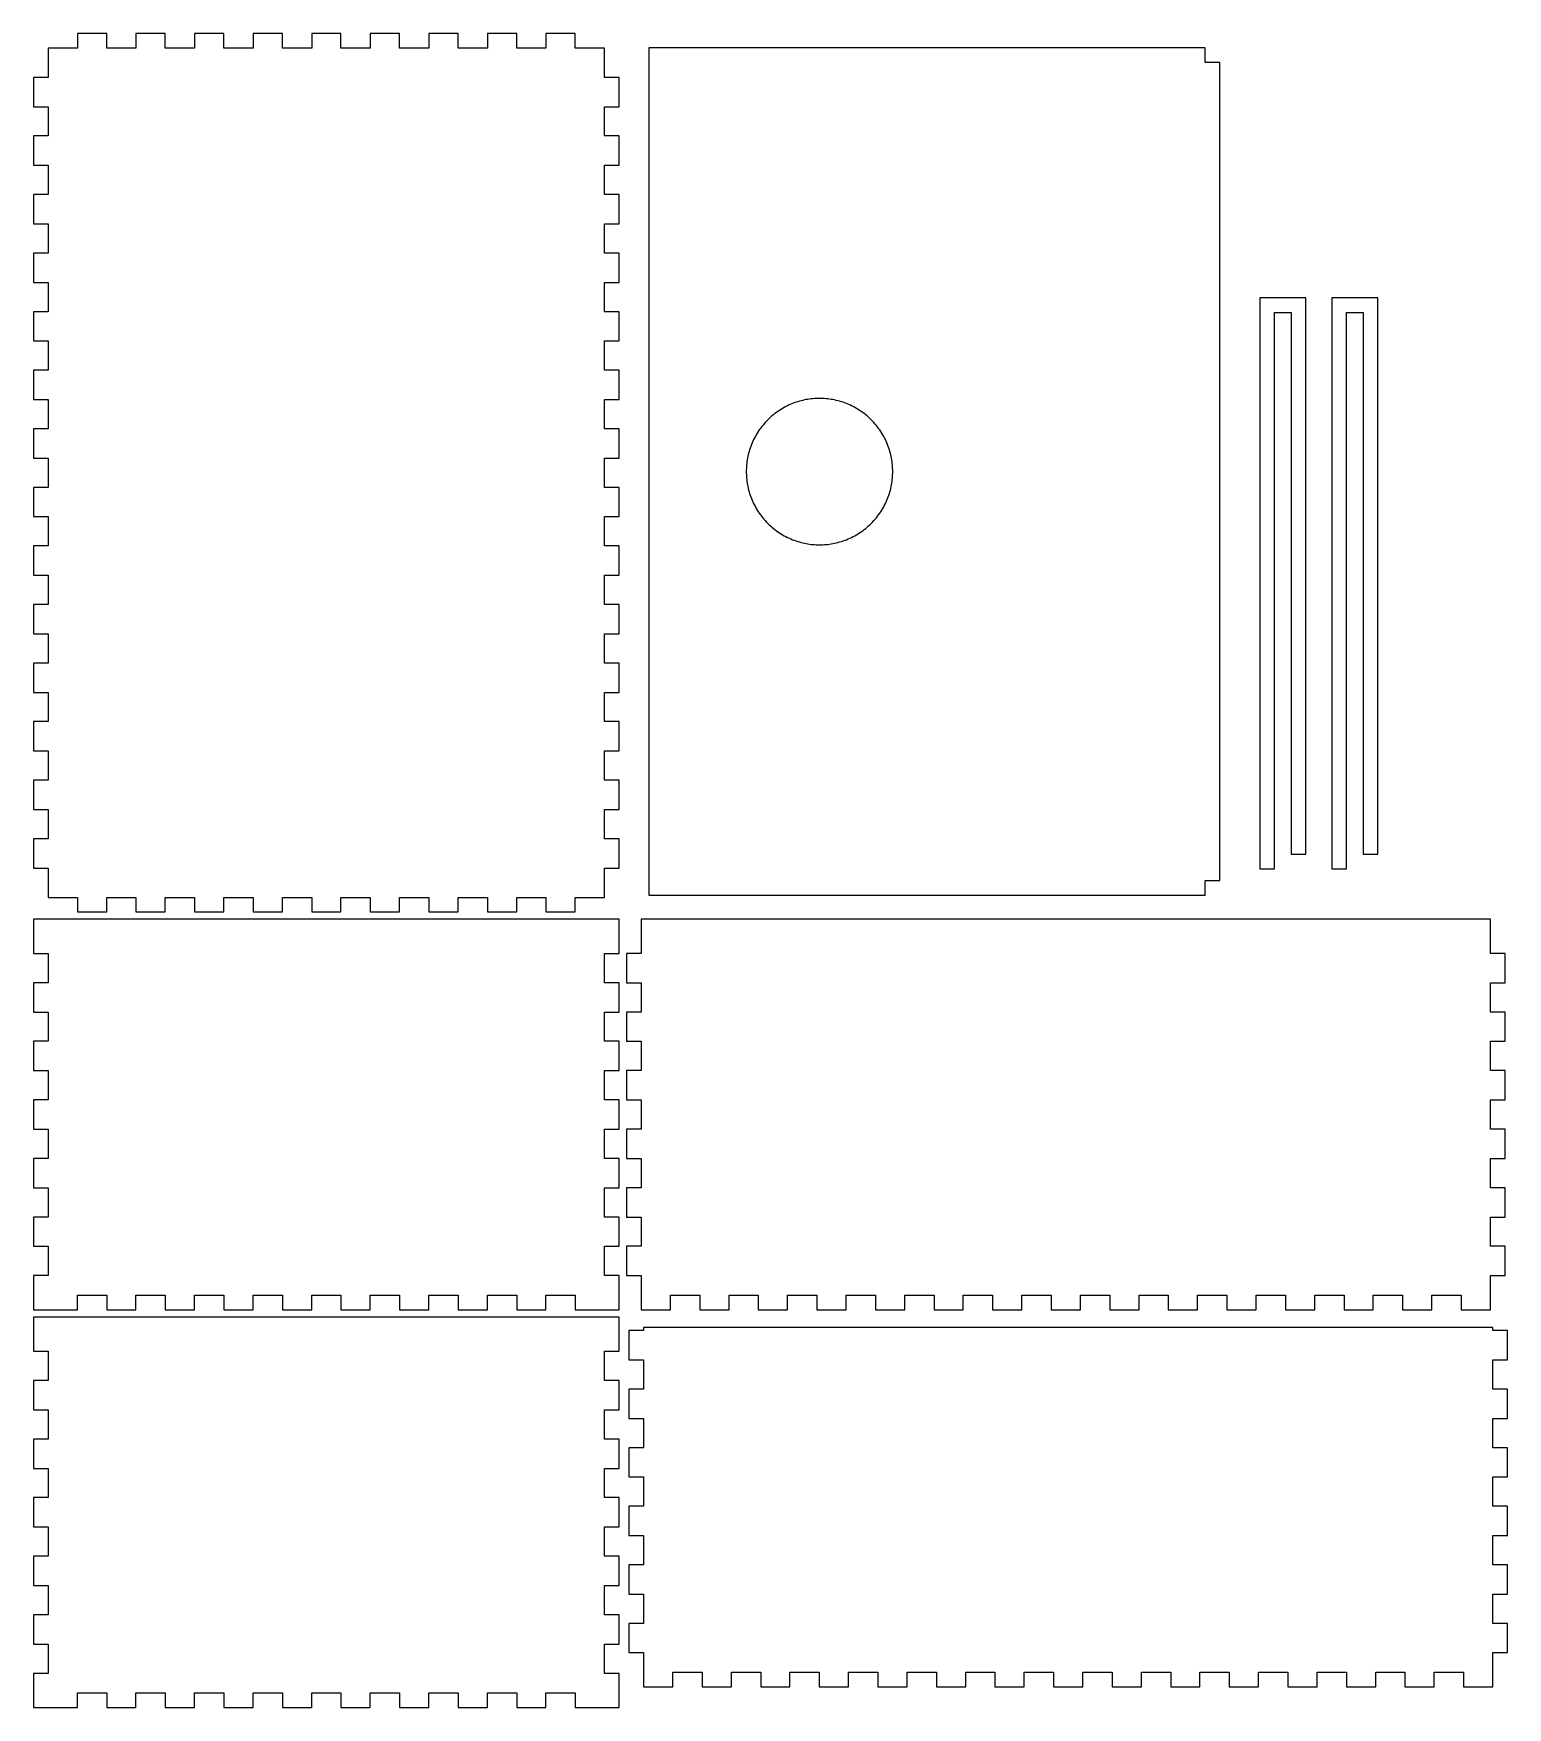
# Model space of a CAD drawing. Header units: millimetres. Extents: x 0 to 302, y 0 to 343.
import ezdxf

# ---------------------------------------------------------------- set-up
doc = ezdxf.new("R2010")
doc.units = ezdxf.units.MM
doc.layers.add('120 180 80', color=97, linetype='Continuous', true_color=0x3f8146)

msp = doc.modelspace()

# ---------------------------------------------------------------- linework, layer by layer
at = {"layer": '120 180 80', "color": 0}
for points in [[(3, 166), (9, 166), (9, 163), (15, 163), (15, 166), (21, 166), (21, 163), (27, 163), (27, 166), (33, 166), (33, 163), (39, 163), (39, 166), (45, 166), (45, 163), (51, 163), (51, 166), (57, 166), (57, 163), (63, 163), (63, 166), (69, 166), (69, 163), (75, 163), (75, 166), (81, 166), (81, 163), (87, 163), (87, 166), (93, 166), (93, 163), (99, 163), (99, 166), (105, 166), (105, 163), (111, 163), (111, 166), (117, 166), (117, 172), (120, 172), (120, 178), (117, 178), (117, 184), (120, 184), (120, 190), (117, 190), (117, 196), (120, 196), (120, 202), (117, 202), (117, 208), (120, 208), (120, 214), (117, 214), (117, 220), (120, 220), (120, 226), (117, 226), (117, 232), (120, 232), (120, 238), (117, 238), (117, 244), (120, 244), (120, 250), (117, 250), (117, 256), (120, 256), (120, 262), (117, 262), (117, 268), (120, 268), (120, 274), (117, 274), (117, 280), (120, 280), (120, 286), (117, 286), (117, 292), (120, 292), (120, 298), (117, 298), (117, 304), (120, 304), (120, 310), (117, 310), (117, 316), (120, 316), (120, 322), (117, 322), (117, 328), (120, 328), (120, 334), (117, 334), (117, 340), (111, 340), (111, 343), (105, 343), (105, 340), (99, 340), (99, 343), (93, 343), (93, 340), (87, 340), (87, 343), (81, 343), (81, 340), (75, 340), (75, 343), (69, 343), (69, 340), (63, 340), (63, 343), (57, 343), (57, 340), (51, 340), (51, 343), (45, 343), (45, 340), (39, 340), (39, 343), (33, 343), (33, 340), (27, 340), (27, 343), (21, 343), (21, 340), (15, 340), (15, 343), (9, 343), (9, 340), (3, 340), (3, 334), (0, 334), (0, 328), (3, 328), (3, 322), (0, 322), (0, 316), (3, 316), (3, 310), (0, 310), (0, 304), (3, 304), (3, 298), (0, 298), (0, 292), (3, 292), (3, 286), (0, 286), (0, 280), (3, 280), (3, 274), (0, 274), (0, 268), (3, 268), (3, 262), (0, 262), (0, 256), (3, 256), (3, 250), (0, 250), (0, 244), (3, 244), (3, 238), (0, 238), (0, 232), (3, 232), (3, 226), (0, 226), (0, 220), (3, 220), (3, 214), (0, 214), (0, 208), (3, 208), (3, 202), (0, 202), (0, 196), (3, 196), (3, 190), (0, 190), (0, 184), (3, 184), (3, 178), (0, 178), (0, 172), (3, 172)], [(3, 81.5), (9, 81.5), (9, 84.5), (15, 84.5), (15, 81.5), (21, 81.5), (21, 84.5), (27, 84.5), (27, 81.5), (33, 81.5), (33, 84.5), (39, 84.5), (39, 81.5), (45, 81.5), (45, 84.5), (51, 84.5), (51, 81.5), (57, 81.5), (57, 84.5), (63, 84.5), (63, 81.5), (69, 81.5), (69, 84.5), (75, 84.5), (75, 81.5), (81, 81.5), (81, 84.5), (87, 84.5), (87, 81.5), (93, 81.5), (93, 84.5), (99, 84.5), (99, 81.5), (105, 81.5), (105, 84.5), (111, 84.5), (111, 81.5), (117, 81.5), (120, 81.5), (120, 88.5), (117, 88.5), (117, 94.5), (120, 94.5), (120, 100.5), (117, 100.5), (117, 106.5), (120, 106.5), (120, 112.5), (117, 112.5), (117, 118.5), (120, 118.5), (120, 124.5), (117, 124.5), (117, 130.5), (120, 130.5), (120, 136.5), (117, 136.5), (117, 142.5), (120, 142.5), (120, 148.5), (117, 148.5), (117, 154.5), (120, 154.5), (120, 161.5), (117, 161.5), (3, 161.5), (0, 161.5), (0, 154.5), (3, 154.5), (3, 148.5), (0, 148.5), (0, 142.5), (3, 142.5), (3, 136.5), (0, 136.5), (0, 130.5), (3, 130.5), (3, 124.5), (0, 124.5), (0, 118.5), (3, 118.5), (3, 112.5), (0, 112.5), (0, 106.5), (3, 106.5), (3, 100.5), (0, 100.5), (0, 94.5), (3, 94.5), (3, 88.5), (0, 88.5), (0, 81.5)], [(124.5, 81.5), (130.5, 81.5), (130.5, 84.5), (136.5, 84.5), (136.5, 81.5), (142.5, 81.5), (142.5, 84.5), (148.5, 84.5), (148.5, 81.5), (154.5, 81.5), (154.5, 84.5), (160.5, 84.5), (160.5, 81.5), (166.5, 81.5), (166.5, 84.5), (172.5, 84.5), (172.5, 81.5), (178.5, 81.5), (178.5, 84.5), (184.5, 84.5), (184.5, 81.5), (190.5, 81.5), (190.5, 84.5), (196.5, 84.5), (196.5, 81.5), (202.5, 81.5), (202.5, 84.5), (208.5, 84.5), (208.5, 81.5), (214.5, 81.5), (214.5, 84.5), (220.5, 84.5), (220.5, 81.5), (226.5, 81.5), (226.5, 84.5), (232.5, 84.5), (232.5, 81.5), (238.5, 81.5), (238.5, 84.5), (244.5, 84.5), (244.5, 81.5), (250.5, 81.5), (250.5, 84.5), (256.5, 84.5), (256.5, 81.5), (262.5, 81.5), (262.5, 84.5), (268.5, 84.5), (268.5, 81.5), (274.5, 81.5), (274.5, 84.5), (280.5, 84.5), (280.5, 81.5), (286.5, 81.5), (286.5, 84.5), (292.5, 84.5), (292.5, 81.5), (298.5, 81.5), (298.5, 88.5), (301.5, 88.5), (301.5, 94.5), (298.5, 94.5), (298.5, 100.5), (301.5, 100.5), (301.5, 106.5), (298.5, 106.5), (298.5, 112.5), (301.5, 112.5), (301.5, 118.5), (298.5, 118.5), (298.5, 124.5), (301.5, 124.5), (301.5, 130.5), (298.5, 130.5), (298.5, 136.5), (301.5, 136.5), (301.5, 142.5), (298.5, 142.5), (298.5, 148.5), (301.5, 148.5), (301.5, 154.5), (298.5, 154.5), (298.5, 161.5), (124.5, 161.5), (124.5, 154.5), (121.5, 154.5), (121.5, 148.5), (124.5, 148.5), (124.5, 142.5), (121.5, 142.5), (121.5, 136.5), (124.5, 136.5), (124.5, 130.5), (121.5, 130.5), (121.5, 124.5), (124.5, 124.5), (124.5, 118.5), (121.5, 118.5), (121.5, 112.5), (124.5, 112.5), (124.5, 106.5), (121.5, 106.5), (121.5, 100.5), (124.5, 100.5), (124.5, 94.5), (121.5, 94.5), (121.5, 88.5), (124.5, 88.5)], [(3, 0), (9, 0), (9, 3), (15, 3), (15, 0), (21, 0), (21, 3), (27, 3), (27, 0), (33, 0), (33, 3), (39, 3), (39, 0), (45, 0), (45, 3), (51, 3), (51, 0), (57, 0), (57, 3), (63, 3), (63, 0), (69, 0), (69, 3), (75, 3), (75, 0), (81, 0), (81, 3), (87, 3), (87, 0), (93, 0), (93, 3), (99, 3), (99, 0), (105, 0), (105, 3), (111, 3), (111, 0), (117, 0), (120, 0), (120, 7), (117, 7), (117, 13), (120, 13), (120, 19), (117, 19), (117, 25), (120, 25), (120, 31), (117, 31), (117, 37), (120, 37), (120, 43), (117, 43), (117, 49), (120, 49), (120, 55), (117, 55), (117, 61), (120, 61), (120, 67), (117, 67), (117, 73), (120, 73), (120, 80), (117, 80), (3, 80), (0, 80), (0, 73), (3, 73), (3, 67), (0, 67), (0, 61), (3, 61), (3, 55), (0, 55), (0, 49), (3, 49), (3, 43), (0, 43), (0, 37), (3, 37), (3, 31), (0, 31), (0, 25), (3, 25), (3, 19), (0, 19), (0, 13), (3, 13), (3, 7), (0, 7), (0, 0)]]:
    msp.add_lwpolyline(points, close=True, dxfattribs=at)
at = {"layer": '120 180 80'}
for points in [[(243.04, 169.42), (243.04, 337.04), (240.04, 337.04), (240.04, 340.03), (126.04, 340.03), (126.04, 166.43), (240.04, 166.43), (240.04, 169.42)], [(251.28, 288.86), (251.28, 171.86), (254.28, 171.86), (254.28, 285.86), (257.68, 285.86), (257.68, 174.86), (260.68, 174.86), (260.68, 288.86)], [(266.03, 288.86), (266.03, 171.86), (269.03, 171.86), (269.03, 285.86), (272.43, 285.86), (272.43, 174.86), (275.43, 174.86), (275.43, 288.86)], [(298.99, 77.24), (298.99, 77.84), (124.99, 77.84), (124.99, 77.24), (121.99, 77.24), (121.99, 71.24), (124.99, 71.24), (124.99, 65.24), (121.99, 65.24), (121.99, 59.24), (124.99, 59.24), (124.99, 53.24), (121.99, 53.24), (121.99, 47.24), (124.99, 47.24), (124.99, 41.24), (121.99, 41.24), (121.99, 35.24), (124.99, 35.24), (124.99, 29.24), (121.99, 29.24), (121.99, 23.24), (124.99, 23.24), (124.99, 17.24), (121.99, 17.24), (121.99, 11.24), (124.99, 11.24), (124.99, 4.24), (130.99, 4.24), (130.99, 7.24), (136.99, 7.24), (136.99, 4.24), (142.99, 4.24), (142.99, 7.24), (148.99, 7.24), (148.99, 4.24), (154.99, 4.24), (154.99, 7.24), (160.99, 7.24), (160.99, 4.24), (166.99, 4.24), (166.99, 7.24), (172.99, 7.24), (172.99, 4.24), (178.99, 4.24), (178.99, 7.24), (184.99, 7.24), (184.99, 4.24), (190.99, 4.24), (190.99, 7.24), (196.99, 7.24), (196.99, 4.24), (202.99, 4.24), (202.99, 7.24), (208.99, 7.24), (208.99, 4.24), (214.99, 4.24), (214.99, 7.24), (220.99, 7.24), (220.99, 4.24), (226.99, 4.24), (226.99, 7.24), (232.99, 7.24), (232.99, 4.24), (238.99, 4.24), (238.99, 7.24), (244.99, 7.24), (244.99, 4.24), (250.99, 4.24), (250.99, 7.24), (256.99, 7.24), (256.99, 4.24), (262.99, 4.24), (262.99, 7.24), (268.99, 7.24), (268.99, 4.24), (274.99, 4.24), (274.99, 7.24), (280.99, 7.24), (280.99, 4.24), (286.99, 4.24), (286.99, 7.24), (292.99, 7.24), (292.99, 4.24), (298.99, 4.24), (298.99, 11.24), (301.99, 11.24), (301.99, 17.24), (298.99, 17.24), (298.99, 23.24), (301.99, 23.24), (301.99, 29.24), (298.99, 29.24), (298.99, 35.24), (301.99, 35.24), (301.99, 41.24), (298.99, 41.24), (298.99, 47.24), (301.99, 47.24), (301.99, 53.24), (298.99, 53.24), (298.99, 59.24), (301.99, 59.24), (301.99, 65.24), (298.99, 65.24), (298.99, 71.24), (301.99, 71.24), (301.99, 77.24)]]:
    msp.add_lwpolyline(points, close=True, dxfattribs=at)
msp.add_rational_spline([(176.04, 253.23, 73.8), (176.04, 238.23, 73.8), (161.04, 238.23, 73.8), (146.04, 238.23, 73.8), (146.04, 253.23, 73.8), (146.04, 268.23, 73.8), (161.04, 268.23, 73.8), (176.04, 268.23, 73.8), (176.04, 253.23, 73.8)], [1, 0.707106781187, 1, 0.707106781187, 1, 0.707106781187, 1, 0.707106781187, 1], degree=2, knots=[-94.24778, -94.24778, -94.24778, -70.685835, -70.685835, -47.12389, -47.12389, -23.561945, -23.561945, 0, 0, 0], dxfattribs=at)

doc.saveas('drawing.dxf')
